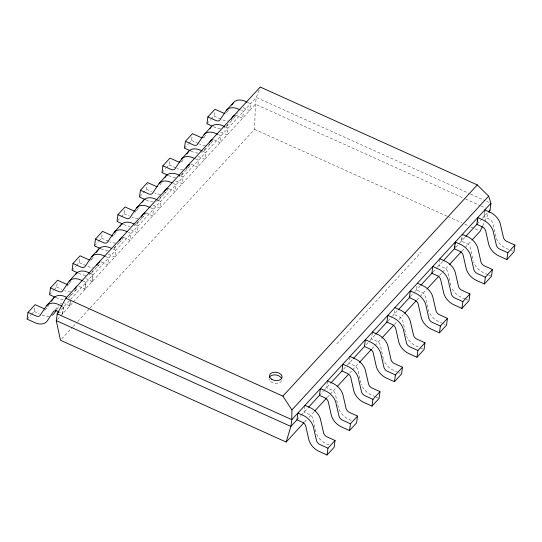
<?xml version="1.0" encoding="UTF-8"?>
<svg xmlns="http://www.w3.org/2000/svg" width="542" height="542" viewBox="0 0 542 542"><rect width="100%" height="100%" fill="white"/><g stroke="black" fill="none" stroke-linecap="round" stroke-linejoin="round"><path stroke-width="0.41" stroke-dasharray="2.71 2.03" d="M90.243 307.897L254.564 129.342L255.417 104.233L256.346 97.452L260.221 87.018M31.456 314.407L34.18 311.447L34.905 306.176M53.936 289.984L56.659 287.023L57.283 282.497M62.377 313.987L63.312 307.206M63.665 306.819L62.736 313.601L59.728 312.246M69.464 306.291L70.291 300.261M70.433 301.386L69.816 305.912L64.552 303.534M76.422 265.553L79.146 262.592L79.762 258.073M84.864 289.563L85.792 282.775M91.944 281.867L92.872 275.079M98.901 241.122L101.625 238.168L102.242 233.643M121.381 216.698L124.104 213.738L124.829 208.46M140.053 196.414L146.584 189.314L147.309 184.036M166.347 167.844L169.07 164.883L169.687 160.357M188.826 143.413L191.55 140.453L192.166 135.934M211.305 118.989L214.029 116.029L214.652 111.503M304.889 406.08L304.062 412.116L309.326 414.488A4.797 3.313 42.6 0 1 312.917 418.675L315.864 431.73A13.801 9.532 42.6 0 0 316.196 432.923M327.368 381.656L326.541 387.686L331.806 390.064A4.797 3.313 42.6 0 1 335.396 394.244L338.344 407.306A13.801 9.532 42.6 0 0 348.655 419.278L351.548 420.578M349.854 357.225L349.028 363.262L354.292 365.633A4.797 3.313 42.6 0 1 357.883 369.813L360.823 382.876M372.334 332.802L371.507 338.831L376.771 341.203A4.797 3.313 42.6 0 1 380.362 345.389L383.302 358.445M394.501 310.634L393.987 314.401L399.251 316.779A4.797 3.313 42.6 0 1 402.841 320.959L405.789 334.021A13.801 9.532 42.6 0 0 406.121 335.213M416.988 286.203L416.466 289.977L421.73 292.348A4.797 3.313 42.6 0 1 425.321 296.535L427.902 307.958M439.779 259.516L438.952 265.546L444.216 267.924A4.797 3.313 42.6 0 1 447.807 272.104L450.748 285.167A13.801 9.532 42.6 0 0 451.079 286.352M461.947 237.349L461.432 241.122L466.696 243.493A4.797 3.313 42.6 0 1 470.287 247.674L473.227 260.736M461.784 240.736L462.611 234.706M484.738 210.662L483.911 216.692L489.175 219.063A4.797 3.313 42.6 0 1 492.766 223.25L495.713 236.305A13.801 9.532 42.6 0 0 506.025 248.277L510.361 250.235M484.27 216.305L485.09 210.276M482.692 225.872L484.44 222.105M484.785 221.353L488.627 213.067M49.186 304.726L44.525 310.627M71.212 280.986L67.005 286.196M56.625 309.739L58.922 306.264M93.231 257.254L89.992 261.224M69.728 296.488L71.564 293.703M116.171 232.132L112.479 236.793M92.208 272.057L93.129 270.668M138.65 207.708L134.958 212.369M115.609 246.237L114.694 247.626A13.801 9.532 42.6 0 1 112.573 249.638M123.61 237.152L121.774 239.937A13.801 9.532 42.6 0 1 120.46 241.373M161.591 182.586L159.463 185.737A4.756 3.286 42.6 0 1 159.219 185.974M138.549 221.116L137.173 223.202A13.801 9.532 42.6 0 1 134.152 225.662M146.089 212.728L144.253 215.506A13.801 9.532 42.6 0 1 141.232 217.972M183.155 159.544L180.933 162.41M161.489 195.994L159.653 198.772A13.801 9.532 42.6 0 1 156.631 201.238M168.576 188.298L166.733 191.082A13.801 9.532 42.6 0 1 163.718 193.541M204.72 136.503L205.635 135.114M183.054 172.952L182.139 174.348A13.801 9.532 42.6 0 1 179.117 176.807M190.134 165.263L189.219 166.651A13.801 9.532 42.6 0 1 187.905 168.095M228.575 109.992L225.391 114.105M205.533 148.528L204.619 149.917A13.801 9.532 42.6 0 1 201.597 152.383M212.613 140.832L211.698 142.221A13.801 9.532 42.6 0 1 211.095 142.993L204.016 150.69M228.019 124.098L227.098 125.487A13.801 9.532 42.6 0 1 225.784 126.93M234.178 117.797L237.396 112.926M27.1 319.143L30.914 315.004M49.579 294.719L53.394 290.573M72.066 270.289L75.873 266.142M94.545 245.858L98.359 241.718M117.567 220.838L120.839 217.288M161.99 172.58L165.798 168.433M184.47 148.149L188.284 144.003M206.949 123.718L210.763 119.579M203.413 137.98L204.422 136.882A4.756 3.286 42.6 0 1 203.9 137.309M55.06 309.828L58.875 305.688M76.205 289.557L69.125 297.253A13.801 9.532 42.6 0 1 68.421 297.924M91.605 272.822L98.691 265.133M114.091 248.399L121.171 240.702M136.57 223.968L143.65 216.278M159.05 199.544L166.13 191.848M181.536 175.113L188.616 167.424M226.495 126.259L233.575 118.562M61.09 309.618L69.376 300.607M70.392 299.509L256.346 97.452L469.778 193.724M57.384 319.414L60.162 316.399M60.718 315.796L72.885 302.578M73.455 301.955L255.417 104.233L464.779 198.67M61.612 339.007L72.492 327.185M73.062 326.562L77.072 322.205M77.641 321.589L89.667 308.52M336.9 343.818L421.249 252.165M296.982 419.806L300.796 415.667M301.338 415.077L308.052 407.774M319.462 395.382L323.276 391.236M323.818 390.647L330.552 383.336M343.581 369.177L346.846 365.626M347.144 365.308L352.862 359.089M366.019 344.793L369.454 341.06M369.874 340.606L375.179 334.841M387.997 320.911L391.812 316.772M392.34 316.196L396.92 311.216M410.477 296.488L414.657 291.948M415.226 291.325L420.375 285.729M432.956 272.057L436.967 267.701M437.543 267.077L442.692 261.481M455.795 247.247L459.609 243.101M459.799 242.897L465.205 237.017M477.184 224.002L481.736 219.056M482.278 218.467L487.929 212.328M304.475 422.137L306.765 419.65M309.055 417.164L314.204 411.561M327.375 397.252L329.665 394.766M330.241 394.142L336.535 387.3M349.705 372.991L351.995 370.504M352.571 369.881L358.865 363.038M372.036 348.73L374.326 346.236M374.901 345.613L381.195 338.77M394.366 324.462L396.656 321.975M398.946 319.489L403.526 314.509M416.696 300.2L419.555 297.091M420.131 296.467L427.001 289.001M439.596 275.316L441.886 272.829M442.462 272.206L448.756 265.363M461.926 251.054L471.662 240.472M470.551 194.07L485.192 200.669M486.73 201.367L488.837 202.322M465.551 199.016L480.171 205.614M480.944 205.96L485.564 208.047M247.863 102.472L250.594 103.698L249.666 110.487L244.401 108.115A4.797 3.313 42.6 0 0 243.114 107.716M241.468 110.473L243.514 111.395L242.586 118.183L237.321 115.805A4.797 3.313 42.6 0 0 235.621 115.358M254.564 129.342L447.13 216.204M447.902 216.549L461.764 222.803M464.846 224.192L467.922 225.58M471.005 226.976L478.708 230.445M214.029 116.029L221.976 119.613A13.801 9.532 42.6 0 0 228.013 120.92M511.079 250.56L512.529 251.21M225.384 126.896L228.114 128.129L227.186 134.917L221.922 132.539A4.797 3.313 42.6 0 0 220.635 132.14M213.453 126.652L214.896 127.302A13.801 9.532 42.6 0 0 220.933 128.617M218.297 134.592L221.034 135.825L220.106 142.607L214.842 140.236A4.797 3.313 42.6 0 0 213.555 139.836M191.55 140.453L198.772 143.711M487.875 274.665L483.545 272.707A13.801 9.532 42.6 0 1 473.566 261.928M488.599 274.99L490.767 275.966M202.898 151.326L205.635 152.559L204.7 159.341L199.442 156.97A4.797 3.313 42.6 0 0 197.735 156.516M190.967 151.083L192.417 151.733A13.801 9.532 42.6 0 0 198.453 153.04M195.818 159.016L198.548 160.249L197.62 167.038L192.356 164.66A4.797 3.313 42.6 0 0 191.075 164.26M169.07 164.883L176.292 168.142M465.395 299.089L461.059 297.138A13.801 9.532 42.6 0 1 451.533 287.551M466.12 299.414L467.563 300.065M180.418 175.75L183.149 176.983L182.22 183.772L176.956 181.394A4.797 3.313 42.6 0 0 174.849 180.94M168.487 175.506L169.931 176.164A13.801 9.532 42.6 0 0 175.974 177.471M173.338 183.447L176.069 184.68L175.141 191.462L169.876 189.09A4.797 3.313 42.6 0 0 168.176 188.643M146.584 189.314L151.645 191.59M442.916 323.52L438.58 321.562A13.801 9.532 42.6 0 1 428.268 309.59M443.641 323.845L445.084 324.495M157.939 200.181L160.669 201.414L159.741 208.196L154.477 205.825A4.797 3.313 42.6 0 0 152.37 205.371M146.008 199.937L147.451 200.587A13.801 9.532 42.6 0 0 153.488 201.902M150.859 207.871L153.589 209.104L152.661 215.892L147.397 213.521A4.797 3.313 42.6 0 0 145.696 213.067M124.104 213.738L129.159 216.021M422.604 348.926L416.1 345.992A13.801 9.532 42.6 0 1 406.575 336.406M135.459 224.605L138.19 225.838L137.261 232.626L131.997 230.248A4.797 3.313 42.6 0 0 129.89 229.794M123.529 224.368L124.972 225.018A13.801 9.532 42.6 0 0 129.85 226.305M128.373 232.301L131.11 233.534L130.182 240.323L124.917 237.945A4.797 3.313 42.6 0 0 123.21 237.498M101.625 238.168L108.847 241.427M397.95 372.374L393.621 370.416A13.801 9.532 42.6 0 1 383.641 359.637M398.675 372.7L400.118 373.35M112.973 249.035L115.71 250.268L114.775 257.057L109.511 254.679A4.797 3.313 42.6 0 0 107.811 254.232M101.042 248.792L102.492 249.442A13.801 9.532 42.6 0 0 108.529 250.756M105.893 256.732L108.624 257.965L107.695 264.747L102.431 262.375A4.797 3.313 42.6 0 0 101.151 261.976M79.146 262.592L87.086 266.176A13.801 9.532 42.6 0 0 93.129 267.491M375.471 396.805L371.134 394.847A13.801 9.532 42.6 0 1 361.155 384.068M376.195 397.13L378.363 398.106M90.494 273.466L93.224 274.699L92.296 281.481L87.032 279.11A4.797 3.313 42.6 0 0 85.331 278.656M78.563 273.222L80.006 273.873A13.801 9.532 42.6 0 0 86.043 275.18M83.414 281.156L86.144 282.389L85.216 289.177L79.952 286.799A4.797 3.313 42.6 0 0 78.665 286.4M56.659 287.023L61.72 289.306M56.083 297.646L57.527 298.303A13.801 9.532 42.6 0 0 63.563 299.611M34.18 311.447L39.234 313.73M329.062 445.009L326.176 443.702A13.801 9.532 42.6 0 1 316.65 434.122M281.569 380.647A6.396 4.173 7.8 0 1 274.631 383.221A6.396 4.173 7.8 0 1 269.042 378.655M136.977 210.167A4.756 3.286 42.6 0 1 136.144 210.75M138.088 218.636A13.801 9.532 42.6 0 1 132.052 217.322M160.567 194.205A13.801 9.532 42.6 0 1 154.531 192.898M114.498 234.598A4.756 3.286 42.6 0 1 113.664 235.181M119.653 241.942A13.801 9.532 42.6 0 1 118.752 242.396M115.609 243.06A13.801 9.532 42.6 0 1 109.572 241.752M181.109 161.895A4.756 3.286 42.6 0 1 180.771 162.011M181.943 161.313A4.756 3.286 42.6 0 1 181.699 161.543M187.098 168.657A13.801 9.532 42.6 0 1 186.197 169.118M183.054 169.775A13.801 9.532 42.6 0 1 177.01 168.467M92.018 259.022A4.756 3.286 42.6 0 1 90.846 259.726M99.294 264.361A13.801 9.532 42.6 0 1 96.273 266.827M90.9 273.5A13.801 9.532 42.6 0 1 89.193 274.523M60.297 304.177A4.797 3.313 42.6 0 1 61.686 303.195M46.531 308.303A4.756 3.286 42.6 0 1 46.219 308.466M47.052 307.876A4.756 3.286 42.6 0 1 46.808 308.113M49.275 316.243A13.801 9.532 42.6 0 1 42.127 315.031M69.539 283.452A4.756 3.286 42.6 0 1 68.367 284.15M76.808 288.791A13.801 9.532 42.6 0 1 73.793 291.257M70.643 291.914A13.801 9.532 42.6 0 1 64.606 290.607M210.384 143.664A13.801 9.532 42.6 0 1 208.677 144.687M205.533 145.351A13.801 9.532 42.6 0 1 199.497 144.036M226.902 112.458A4.756 3.286 42.6 0 1 226.38 112.885M232.057 119.802A13.801 9.532 42.6 0 1 231.156 120.256M224.977 127.499A13.801 9.532 42.6 0 1 224.076 127.953"/><path stroke-width="0.81" d="M65.853 298.222L282.91 396.127L291.914 409.948L291.806 419.657L290.878 426.446L286.149 442.048L60.467 340.247L56.273 320.627L57.201 313.838L65.853 298.222L260.221 87.018L477.285 184.924L488.667 196.15L490.95 203.27L490.022 210.059L488.972 212.315M44.735 308.683A4.756 3.286 42.6 0 1 43.482 308.412L35.108 304.665L28.028 312.361L27.1 319.143L35.047 322.727A13.801 9.532 42.6 0 0 47.249 320.911L53.218 311.874A4.797 3.313 42.6 0 1 57.472 311.23L58.976 311.907M67.621 284.265A4.756 3.286 42.6 0 1 65.961 283.981L57.594 280.234L50.508 287.931L49.579 294.719L55.359 297.321M90.101 259.835A4.756 3.286 42.6 0 1 88.441 259.557L80.074 255.81L72.994 263.5L72.066 270.289L77.838 272.897M112.58 235.411A4.756 3.286 42.6 0 1 110.927 235.126L102.553 231.38L95.473 239.076L94.545 245.858L100.324 248.466M135.06 210.98A4.756 3.286 42.6 0 1 133.407 210.702L125.033 206.956L117.953 214.646L117.025 221.434L122.804 224.036M157.546 186.55A4.756 3.286 42.6 0 1 155.886 186.272L147.519 182.525L140.439 190.222L139.504 197.003L145.283 199.612M180.025 162.126A4.756 3.286 42.6 0 1 178.365 161.841L169.998 158.095L162.918 165.791L161.99 172.58L167.769 175.181M202.505 137.695A4.756 3.286 42.6 0 1 200.852 137.417L192.478 133.671L185.398 141.36L184.47 148.149L190.249 150.757M224.591 113.258A4.756 3.286 42.6 0 1 223.331 112.987L214.957 109.24L207.877 116.936L206.949 123.718L212.003 126.001M56.273 320.627L290.878 426.446L296.982 419.806L297.91 413.024L304.401 415.999A13.848 9.56 42.6 0 1 313.208 426.256L316.582 440.89A4.756 3.286 42.6 0 0 319.604 444.393L327.971 448.193L335.051 440.504L326.69 436.703A4.756 3.286 42.6 0 1 323.669 433.193L320.288 418.559A13.848 9.56 42.6 0 0 311.481 408.302L304.99 405.328M308.628 407.157L319.462 395.382L320.39 388.594L326.88 391.568A13.848 9.56 42.6 0 1 335.688 401.825L339.068 416.459A4.756 3.286 42.6 0 0 342.09 419.969L350.45 423.769L357.53 416.073L349.17 412.272A4.756 3.286 42.6 0 1 346.148 408.763L342.768 394.136A13.848 9.56 42.6 0 0 333.96 383.878L327.476 380.904M296.982 419.806L302.246 422.184A4.797 3.313 42.6 0 1 305.837 426.364L308.777 439.427A13.801 9.532 42.6 0 0 319.096 451.398L327.043 454.982L327.971 448.193M331.121 382.713L341.995 370.904L342.876 364.17L349.36 367.144A13.848 9.56 42.6 0 1 358.167 377.401L361.548 392.029A4.756 3.286 42.6 0 0 364.57 395.538L372.93 399.339L380.01 391.642L371.649 387.842A4.756 3.286 42.6 0 1 368.628 384.339L365.247 369.705A13.848 9.56 42.6 0 0 356.44 359.448L349.956 356.473M335.051 440.504L334.123 447.286L327.043 454.982M319.462 395.382L324.726 397.753A4.797 3.313 42.6 0 1 328.317 401.94L331.264 414.996A13.801 9.532 42.6 0 0 341.575 426.967L349.522 430.551L350.45 423.769M357.53 416.073L356.602 422.862L349.522 430.551M341.948 370.952L347.205 373.33A4.797 3.313 42.6 0 1 350.803 377.51L353.743 390.572A13.801 9.532 42.6 0 0 364.055 402.543L372.002 406.127L372.93 399.339M380.01 391.642L379.082 398.431L372.002 406.127M395.416 374.915L387.049 371.107A4.756 3.286 42.6 0 1 384.027 367.605L380.647 352.971A13.848 9.56 42.6 0 0 371.846 342.713L365.355 339.739L364.427 346.528L369.691 348.899A4.797 3.313 42.6 0 1 373.282 353.079L376.223 366.141A13.801 9.532 42.6 0 0 386.541 378.113L394.481 381.697L395.416 374.915L402.496 367.219L394.129 363.418A4.756 3.286 42.6 0 1 391.107 359.908L387.726 345.281A13.848 9.56 42.6 0 0 378.926 335.024L372.435 332.043M402.496 367.219L401.561 374L394.481 381.697M417.896 350.484L409.528 346.684A4.756 3.286 42.6 0 1 406.514 343.174L403.133 328.547A13.848 9.56 42.6 0 0 394.325 318.289L387.835 315.308L386.907 322.097L392.171 324.468A4.797 3.313 42.6 0 1 395.762 328.655L398.702 341.711A13.801 9.532 42.6 0 0 409.02 353.682L416.967 357.266L417.896 350.484L424.975 342.788L416.615 338.987A4.756 3.286 42.6 0 1 413.593 335.484L410.213 320.85A13.848 9.56 42.6 0 0 401.405 310.593L394.915 307.619M424.975 342.788L424.047 349.576L416.967 357.266M440.375 326.054L432.015 322.253A4.756 3.286 42.6 0 1 428.993 318.75L425.612 304.116A13.848 9.56 42.6 0 0 416.805 293.859L410.321 290.885L409.386 297.666L414.65 300.044A4.797 3.313 42.6 0 1 418.241 304.225L421.188 317.287A13.801 9.532 42.6 0 0 431.5 329.258L439.447 332.842L440.375 326.054L447.455 318.364L439.095 314.563A4.756 3.286 42.6 0 1 436.073 311.054L432.692 296.42A13.848 9.56 42.6 0 0 423.885 286.162L417.401 283.188M455.016 246.17L454.704 248.426L443.261 260.865M455.327 243.907L455.531 242.396M447.455 318.364L446.527 325.146L439.447 332.842M462.854 301.63L454.494 297.829A4.756 3.286 42.6 0 1 451.472 294.32L448.092 279.686A13.848 9.56 42.6 0 0 439.284 269.428L432.801 266.454L431.872 273.243L437.137 275.614A4.797 3.313 42.6 0 1 440.727 279.801L443.668 292.856A13.801 9.532 42.6 0 0 453.979 304.828L461.926 308.412L462.854 301.63L469.934 293.933L461.574 290.133A4.756 3.286 42.6 0 1 458.552 286.623L455.172 271.996A13.848 9.56 42.6 0 0 446.371 261.739L439.88 258.764M477.495 221.739L477.807 219.476M469.934 293.933L469.006 300.722L461.926 308.412M485.341 277.199L476.974 273.398A4.756 3.286 42.6 0 1 473.952 269.889L470.571 255.262A13.848 9.56 42.6 0 0 461.77 245.004L455.28 242.03L454.352 248.812L459.616 251.19A4.797 3.313 42.6 0 1 463.207 255.37L466.147 268.432A13.801 9.532 42.6 0 0 476.465 280.404L484.406 283.988L485.341 277.199L492.421 269.51L484.053 265.702A4.756 3.286 42.6 0 1 481.032 262.199L477.651 247.565A13.848 9.56 42.6 0 0 468.85 237.308L462.36 234.334M492.421 269.51L491.492 276.291L484.406 283.988M507.82 252.775L499.453 248.968A4.756 3.286 42.6 0 1 496.438 245.465L493.057 230.831A13.848 9.56 42.6 0 0 484.25 220.574L477.759 217.599L476.831 224.388L482.095 226.759A4.797 3.313 42.6 0 1 485.686 230.946L488.633 244.002A13.801 9.532 42.6 0 0 498.945 255.973L506.892 259.557L507.82 252.775L514.9 245.079L506.54 241.278A4.756 3.286 42.6 0 1 503.518 237.769L500.137 223.141A13.848 9.56 42.6 0 0 491.33 212.884L484.839 209.903M514.9 245.079L513.972 251.861L506.892 259.557M482.346 226.624L480.253 231.143L472.231 239.855M51.476 301.25L53.821 297.822A13.848 9.56 42.6 0 1 64.247 296.244L66.646 297.273M56.165 310.437L54.329 313.222A13.801 9.532 42.6 0 1 52.208 315.227M96.442 252.396L98.78 248.968A13.848 9.56 42.6 0 1 109.206 247.382L111.611 248.419M74.782 288.839L75.697 287.45A4.797 3.313 42.6 0 1 76.747 286.582M119.843 226.576L121.259 224.537A13.848 9.56 42.6 0 1 131.686 222.958L134.091 223.995M96.801 265.106L98.183 263.019A4.797 3.313 42.6 0 1 99.938 261.955M142.322 202.152L143.745 200.113A13.848 9.56 42.6 0 1 154.172 198.528L157.255 199.869M119.287 240.675L120.663 238.588A4.797 3.313 42.6 0 1 122.052 237.606M164.802 177.722L166.225 175.683A13.848 9.56 42.6 0 1 176.651 174.104L179.734 175.445M141.767 216.251L143.142 214.165A4.797 3.313 42.6 0 1 144.904 213.101M186.827 153.989L188.704 151.259A13.848 9.56 42.6 0 1 199.131 149.673L202.213 151.015M164.246 191.821L165.622 189.734A4.797 3.313 42.6 0 1 167.383 188.67M209.768 128.867L211.184 126.828A13.848 9.56 42.6 0 1 221.61 125.243L224.7 126.591M186.272 168.088L188.108 165.31A4.797 3.313 42.6 0 1 189.497 164.321M231.786 105.134L233.67 102.397A13.848 9.56 42.6 0 1 244.096 100.819L247.179 102.16M209.212 142.966L210.587 140.879A4.797 3.313 42.6 0 1 212.342 139.816M231.231 119.233L233.067 116.449A4.797 3.313 42.6 0 1 234.456 115.466M53.821 297.822L46.734 305.519L39.972 315.573A4.756 3.286 42.6 0 1 36.402 316.108L28.028 312.361M89.809 273.154L86.727 271.813A13.848 9.56 42.6 0 0 76.3 273.392L69.22 281.088L62.459 291.142A4.756 3.286 42.6 0 1 58.882 291.677L50.508 287.931M75.792 274.049L76.3 273.392M98.78 248.968L91.7 256.664L84.938 266.718A4.756 3.286 42.6 0 1 81.361 267.247L72.994 263.5M121.259 224.537L114.179 232.233L107.418 242.288A4.756 3.286 42.6 0 1 103.84 242.823L95.473 239.076M143.745 200.113L136.659 207.803L129.897 217.864A4.756 3.286 42.6 0 1 126.327 218.392L117.953 214.646M166.225 175.683L159.145 183.379L152.383 193.433A4.756 3.286 42.6 0 1 148.806 193.968L140.439 190.222M188.704 151.259L181.624 158.948L174.863 169.002A4.756 3.286 42.6 0 1 171.286 169.538L162.918 165.791M211.184 126.828L204.104 134.524L197.342 144.578A4.756 3.286 42.6 0 1 193.772 145.107L185.398 141.36M233.67 102.397L226.59 110.094L219.822 120.148A4.756 3.286 42.6 0 1 216.251 120.683L207.877 116.936M58.868 312.029L57.201 313.838L291.806 419.657L490.95 203.27M282.91 396.127L477.285 184.924M291.914 409.948L488.667 196.15M353.438 358.465L364.881 346.033M375.748 334.224L387.191 321.785M398.065 309.977L410.077 296.921M420.951 285.106L432.394 272.673M465.781 236.393L477.184 224.002M488.45 211.759L490.022 210.059M286.149 442.048L303.899 422.76M314.78 410.938L326.806 397.875M337.11 386.676L348.56 374.237M359.441 362.415L371.46 349.346M381.771 338.154L393.79 325.085M404.671 313.262L416.121 300.824M427.577 288.378L439.027 275.939M449.332 264.74L461.357 251.671M240.099 109.857L237.017 108.508A13.848 9.56 42.6 0 0 226.59 110.094M217.62 134.28L214.53 132.939A13.848 9.56 42.6 0 0 204.104 134.524M195.134 158.711L192.051 157.37A13.848 9.56 42.6 0 0 181.624 158.948M171.97 182.83L169.571 181.794A13.848 9.56 42.6 0 0 159.145 183.379M150.175 207.566L147.085 206.224A13.848 9.56 42.6 0 0 136.659 207.803M127.011 231.685L124.606 230.648A13.848 9.56 42.6 0 0 114.179 232.233M105.209 256.42L102.126 255.079A13.848 9.56 42.6 0 0 91.7 256.664M82.73 280.851L79.647 279.509A13.848 9.56 42.6 0 0 69.22 281.088M62.296 306.203L57.161 303.933A13.848 9.56 42.6 0 0 46.734 305.519M269.245 377.584A6.396 4.173 7.8 0 1 275.35 374.922A6.396 4.173 7.8 0 1 281.535 378.479M271.318 379.048A6.396 4.173 7.8 0 0 281.935 377.937A6.396 4.173 7.8 0 0 274.076 372.232A6.396 4.173 7.8 0 0 271.318 379.048"/></g></svg>
